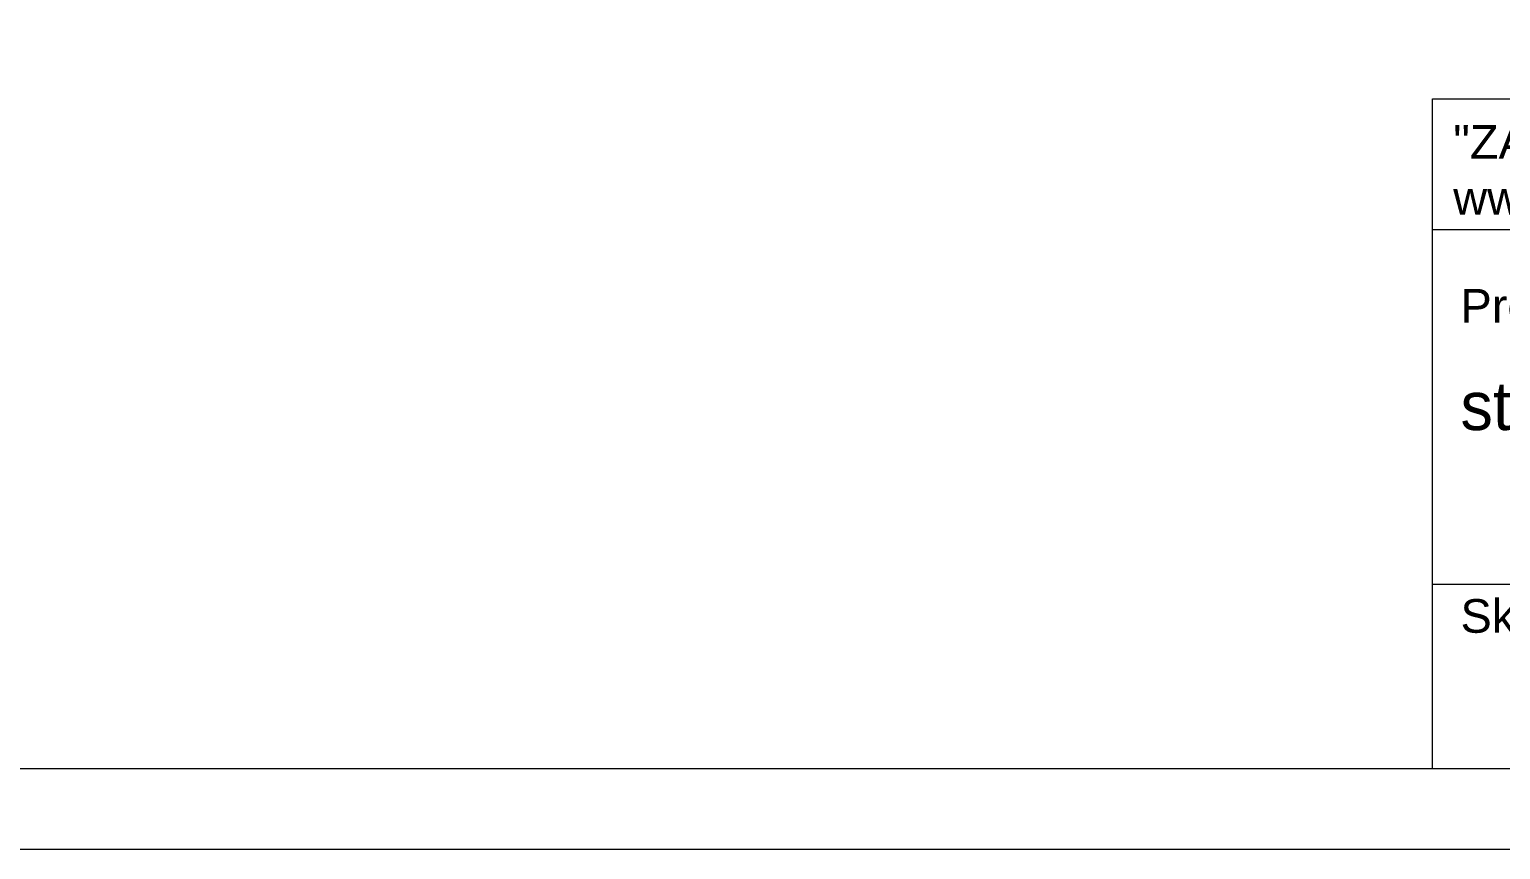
# Model space of a CAD drawing. Header units: millimetres. Extents: x 2717 to 8657, y -3129 to 1071.
# Drawn here: x 4735 to 6557, y -3129 to -2114 of the extents above; entities that cross this region are included whole.
import ezdxf

# ---------------------------------------------------------------- set-up
doc = ezdxf.new("R2010")
doc.units = ezdxf.units.MM
doc.layers.add('tabelka', color=155, linetype='Continuous')

# ---------------------------------------------------------------- blocks, each defined once
blk = doc.blocks.new('TABELA')
at = {"layer": 'tabelka', "lineweight": 5}
for p, q in [((4587.4, 3929.4), (6672.4, 3929.4)), ((4587.4, 3767.6), (4587.4, 3929.4)), ((4587.4, 3929.4), (6672.4, 3929.4)), ((4587.4, 3329), (6672.4, 3329))]:
    blk.add_line(p, q, dxfattribs=at)
blk.add_lwpolyline([(4587.4, 3767.6), (6672.4, 3767.6), (6672.4, 3100.4), (4587.4, 3100.4)], close=True, dxfattribs=at)
at = {"layer": 'tabelka', "lineweight": 5, "attachment_point": 1}
for s, insert, char_height, width in [('{\\fArial|b0|i0|c238|p34;"ZANO"  Mirosław Zarotyński ul. Lindego 7a  30-148 Kraków tel. 012 636 89 25\\Pwww.zano.pl  ,   biuro@zano.pl}', (4613, 3896.9), 41.595, 2040.38), ('{\\fArial|b0|i0|c238|p34;Produkt : }', (4622, 3694.1), 41.595, 265.273), ('{\\fCentury Gothic|b0|i0|c238|p34;stadio_02_036}', (4622, 3579.5), 60, 713.135), ('{\\fArial|b0|i0|c238|p34;Skala: }', (4622, 3310.3), 41.595, 191.675)]:
    blk.add_mtext(s, dxfattribs=dict(at, insert=insert, char_height=char_height, width=width))

msp = doc.modelspace()

# ---------------------------------------------------------------- linework, layer by layer
at = {"layer": 'tabelka', "lineweight": 5}
for points in [[(2717.3, 1070.7), (8657.3, 1070.7), (8657.3, -3129.3), (2717.3, -3129.3)], [(2817.3, 970.7), (8557.3, 970.7), (8557.3, -3029.3), (2817.3, -3029.3)]]:
    msp.add_lwpolyline(points, close=True, dxfattribs=at)

# ---------------------------------------------------------------- block references
msp.add_blockref('TABELA', (1884.9, -6129.7))

doc.saveas('drawing.dxf')
